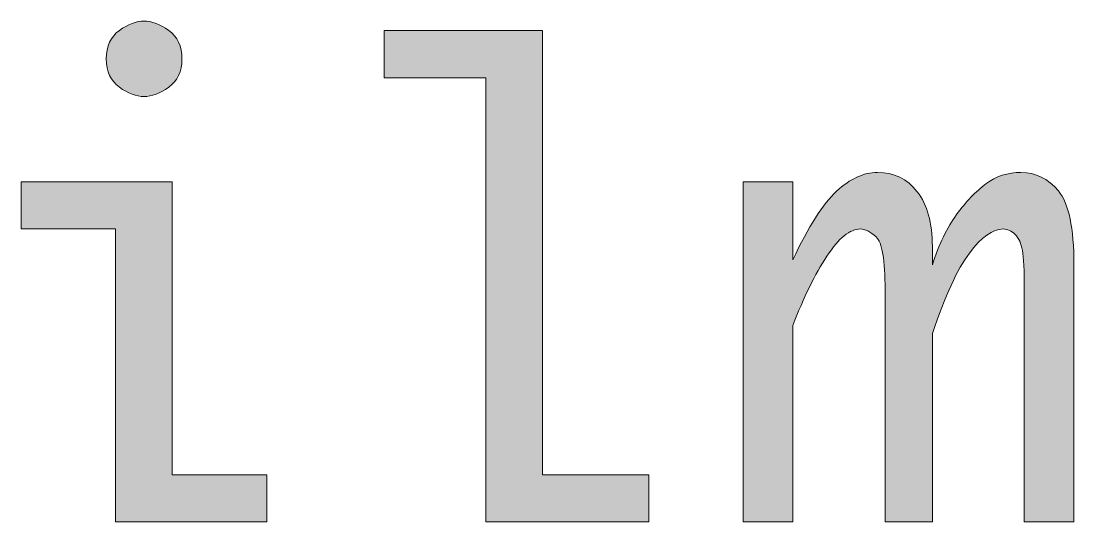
# Model space of a CAD drawing. Header units: inches. Extents: x 44 to 895, y -554 to -47.
# Drawn here: x 414.23 to 435.56, y -56.96 to -46.81 of the extents above; entities that cross this region are included whole.
import ezdxf

# ---------------------------------------------------------------- set-up
doc = ezdxf.new("R2010")
doc.units = ezdxf.units.IN
doc.header["$MEASUREMENT"] = 0
doc.layers.add('Layer 1', color=7, linetype='Continuous')

# ---------------------------------------------------------------- blocks, each defined once
blk = doc.blocks.new('block 12')
at = {"layer": 'Layer 1', "true_color": 0x231f20}
h = blk.add_hatch(color=179, dxfattribs=at)
h.dxf.hatch_style = 2
h.paths.add_polyline_path([(416.143, -56.963), (416.143, -51.025), (414.229, -51.025), (414.229, -50.069), (417.29, -50.069), (417.29, -56.006), (419.21, -56.006), (419.21, -56.963)])
edge = h.paths.add_edge_path()
edge.add_spline(control_points=[(415.957, -47.579), (415.957, -47.32), (416.045, -47.128), (416.222, -47.001), (416.398, -46.874), (416.564, -46.81), (416.72, -46.81), (416.879, -46.81), (417.047, -46.874), (417.224, -47.001), (417.4, -47.128), (417.488, -47.32), (417.488, -47.579), (417.488, -47.833), (417.4, -48.023), (417.224, -48.15), (417.047, -48.277), (416.879, -48.341), (416.72, -48.341), (416.564, -48.341), (416.398, -48.277), (416.222, -48.15), (416.045, -48.023), (415.957, -47.833), (415.957, -47.579)], knot_values=[0, 0, 0, 0, 1, 1, 1, 2, 2, 2, 3, 3, 3, 4, 4, 4, 5, 5, 5, 6, 6, 6, 7, 7, 7, 8, 8, 8, 8], degree=3, periodic=1)
h = blk.add_hatch(color=179, dxfattribs=at)
h.dxf.hatch_style = 2
h.paths.add_polyline_path([(423.647, -56.963), (423.647, -47.958), (421.586, -47.958), (421.586, -47.002), (424.795, -47.002), (424.795, -56.006), (426.949, -56.006), (426.949, -56.963)])
h = blk.add_hatch(color=179, dxfattribs=at)
h.dxf.hatch_style = 2
edge = h.paths.add_edge_path()
edge.add_spline(control_points=[(428.862, -56.963), (428.862, -56.963), (428.862, -50.069), (428.862, -50.069), (428.862, -50.069), (429.868, -50.069), (429.868, -50.069), (429.868, -50.069), (429.868, -51.649), (429.868, -51.649), (430.185, -50.978), (430.48, -50.515), (430.754, -50.26), (431.027, -50.005), (431.304, -49.878), (431.584, -49.878), (431.917, -49.878), (432.186, -50.008), (432.389, -50.269), (432.593, -50.531), (432.695, -50.902), (432.695, -51.383), (432.695, -51.383), (432.695, -51.754), (432.695, -51.754), (432.83, -51.334), (432.994, -50.994), (433.185, -50.732), (433.377, -50.471), (433.575, -50.263), (433.781, -50.109), (433.987, -49.955), (434.223, -49.878), (434.491, -49.878), (434.787, -49.878), (435.04, -50.003), (435.25, -50.254), (435.46, -50.505), (435.564, -51.005), (435.564, -51.754), (435.564, -51.754), (435.564, -56.963), (435.564, -56.963), (435.564, -56.963), (434.558, -56.963), (434.558, -56.963), (434.558, -56.963), (434.558, -52.254), (434.558, -52.254), (434.558, -51.867), (434.546, -51.603), (434.521, -51.461), (434.497, -51.319), (434.447, -51.211), (434.373, -51.137), (434.299, -51.063), (434.219, -51.025), (434.133, -51.025), (433.919, -51.025), (433.689, -51.189), (433.445, -51.516), (433.2, -51.843), (432.95, -52.385), (432.695, -53.142), (432.695, -53.142), (432.695, -56.963), (432.695, -56.963), (432.695, -56.963), (431.738, -56.963), (431.738, -56.963), (431.738, -56.963), (431.738, -52.26), (431.738, -52.26), (431.738, -51.651), (431.678, -51.293), (431.558, -51.186), (431.439, -51.079), (431.331, -51.025), (431.237, -51.025), (431.026, -51.025), (430.8, -51.209), (430.559, -51.575), (430.317, -51.941), (430.087, -52.41), (429.868, -52.982), (429.868, -52.982), (429.868, -56.963), (429.868, -56.963), (429.868, -56.963), (428.862, -56.963), (428.862, -56.963)], knot_values=[0, 0, 0, 0, 1, 1, 1, 2, 2, 2, 3, 3, 3, 4, 4, 4, 5, 5, 5, 6, 6, 6, 7, 7, 7, 8, 8, 8, 9, 9, 9, 10, 10, 10, 11, 11, 11, 12, 12, 12, 13, 13, 13, 14, 14, 14, 15, 15, 15, 16, 16, 16, 17, 17, 17, 18, 18, 18, 19, 19, 19, 20, 20, 20, 21, 21, 21, 22, 22, 22, 23, 23, 23, 24, 24, 24, 25, 25, 25, 26, 26, 26, 27, 27, 27, 28, 28, 28, 29, 29, 29, 30, 30, 30, 30], degree=3, periodic=1)
at = {"layer": 'Layer 1', "lineweight": 0}
for points in [[(423.647, -56.963), (423.647, -47.958), (421.586, -47.958), (421.586, -47.002), (424.795, -47.002), (424.795, -56.006), (426.949, -56.006), (426.949, -56.963), (423.647, -56.963)], [(416.143, -56.963), (416.143, -51.025), (414.229, -51.025), (414.229, -50.069), (417.29, -50.069), (417.29, -56.006), (419.21, -56.006), (419.21, -56.963), (416.143, -56.963)]]:
    blk.add_lwpolyline(points, dxfattribs=at)
for points, knots in [([(415.957, -47.579), (415.957, -47.32), (416.045, -47.128), (416.222, -47.001), (416.398, -46.874), (416.564, -46.81), (416.72, -46.81), (416.879, -46.81), (417.047, -46.874), (417.224, -47.001), (417.4, -47.128), (417.488, -47.32), (417.488, -47.579), (417.488, -47.833), (417.4, -48.023), (417.224, -48.15), (417.047, -48.277), (416.879, -48.341), (416.72, -48.341), (416.564, -48.341), (416.398, -48.277), (416.222, -48.15), (416.045, -48.023), (415.957, -47.833), (415.957, -47.579)], [0, 0, 0, 0, 1, 1, 1, 2, 2, 2, 3, 3, 3, 4, 4, 4, 5, 5, 5, 6, 6, 6, 7, 7, 7, 8, 8, 8, 8]), ([(428.862, -56.963), (428.862, -56.963), (428.862, -50.069), (428.862, -50.069), (428.862, -50.069), (429.868, -50.069), (429.868, -50.069), (429.868, -50.069), (429.868, -51.649), (429.868, -51.649), (430.185, -50.978), (430.48, -50.515), (430.754, -50.26), (431.027, -50.005), (431.304, -49.878), (431.584, -49.878), (431.917, -49.878), (432.186, -50.008), (432.389, -50.269), (432.593, -50.531), (432.695, -50.902), (432.695, -51.383), (432.695, -51.383), (432.695, -51.754), (432.695, -51.754), (432.83, -51.334), (432.994, -50.994), (433.185, -50.732), (433.377, -50.471), (433.575, -50.263), (433.781, -50.109), (433.987, -49.955), (434.223, -49.878), (434.491, -49.878), (434.787, -49.878), (435.04, -50.003), (435.25, -50.254), (435.46, -50.505), (435.564, -51.005), (435.564, -51.754), (435.564, -51.754), (435.564, -56.963), (435.564, -56.963), (435.564, -56.963), (434.558, -56.963), (434.558, -56.963), (434.558, -56.963), (434.558, -52.254), (434.558, -52.254), (434.558, -51.867), (434.546, -51.603), (434.521, -51.461), (434.497, -51.319), (434.447, -51.211), (434.373, -51.137), (434.299, -51.063), (434.219, -51.025), (434.133, -51.025), (433.919, -51.025), (433.689, -51.189), (433.445, -51.516), (433.2, -51.843), (432.95, -52.385), (432.695, -53.142), (432.695, -53.142), (432.695, -56.963), (432.695, -56.963), (432.695, -56.963), (431.738, -56.963), (431.738, -56.963), (431.738, -56.963), (431.738, -52.26), (431.738, -52.26), (431.738, -51.651), (431.678, -51.293), (431.558, -51.186), (431.439, -51.079), (431.331, -51.025), (431.237, -51.025), (431.026, -51.025), (430.8, -51.209), (430.559, -51.575), (430.317, -51.941), (430.087, -52.41), (429.868, -52.982), (429.868, -52.982), (429.868, -56.963), (429.868, -56.963), (429.868, -56.963), (428.862, -56.963), (428.862, -56.963)], [0, 0, 0, 0, 1, 1, 1, 2, 2, 2, 3, 3, 3, 4, 4, 4, 5, 5, 5, 6, 6, 6, 7, 7, 7, 8, 8, 8, 9, 9, 9, 10, 10, 10, 11, 11, 11, 12, 12, 12, 13, 13, 13, 14, 14, 14, 15, 15, 15, 16, 16, 16, 17, 17, 17, 18, 18, 18, 19, 19, 19, 20, 20, 20, 21, 21, 21, 22, 22, 22, 23, 23, 23, 24, 24, 24, 25, 25, 25, 26, 26, 26, 27, 27, 27, 28, 28, 28, 29, 29, 29, 30, 30, 30, 30])]:
    blk.add_open_spline(points, degree=3, knots=knots, dxfattribs=at)

msp = doc.modelspace()

# ---------------------------------------------------------------- block references
at = {"layer": 'Layer 1'}
msp.add_blockref('block 12', (0, 0), dxfattribs=at)

doc.saveas('drawing.dxf')
